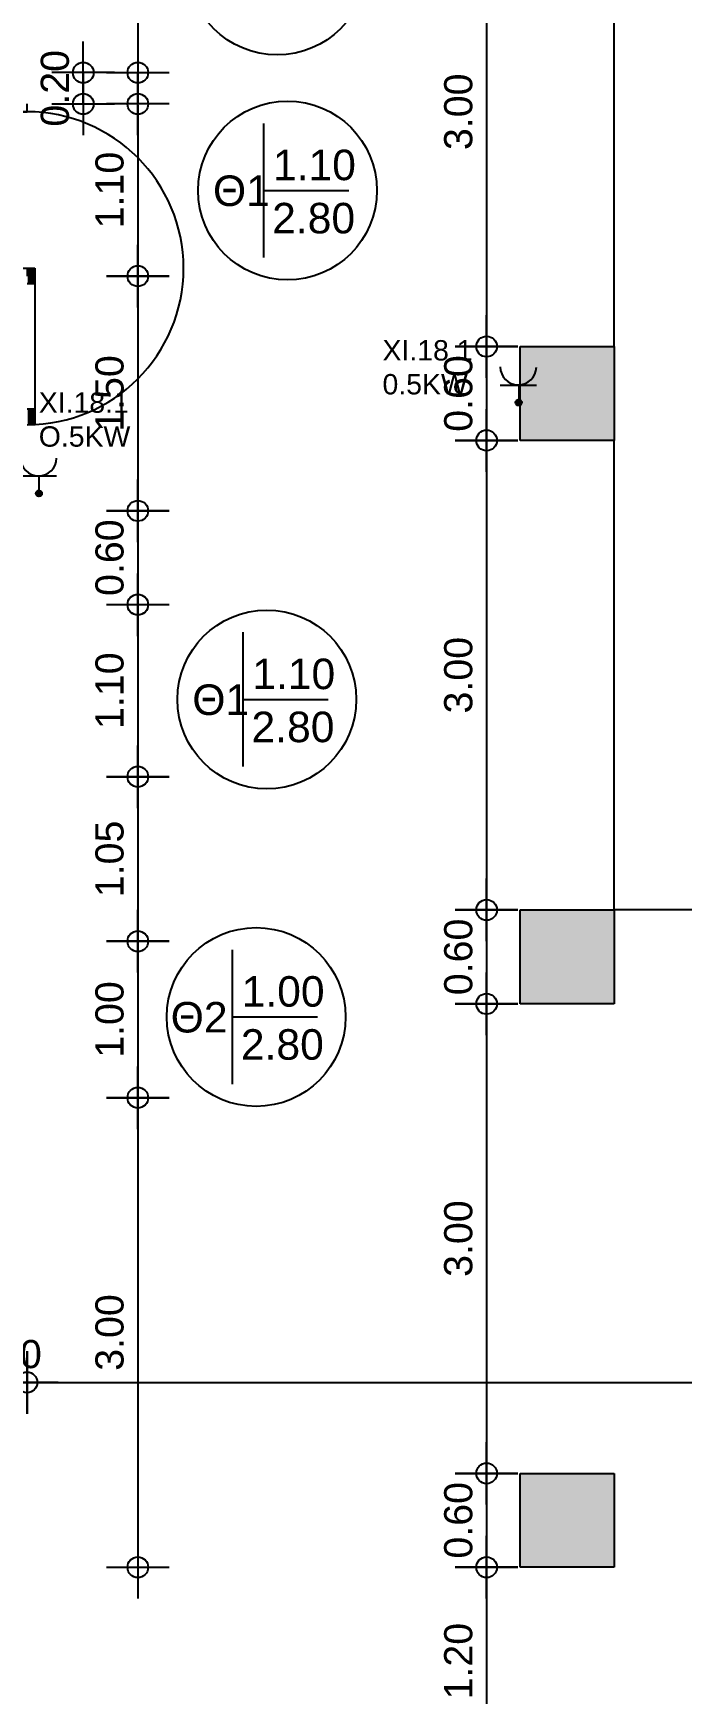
# Model space of a CAD drawing. Header units: metres. Extents: x -11 to 85, y -301 to 135.
# Drawn here: x 22.46 to 26.61, y -208.96 to -198.34 of the extents above; entities that cross this region are included whole.
import ezdxf

# ---------------------------------------------------------------- set-up
doc = ezdxf.new("R2010")
doc.units = ezdxf.units.M
doc.header["$LTSCALE"] = 0.036
doc.header["$PDMODE"] = 2
for name, color, linetype in [('arxitek isogeio', 252, 'Continuous'), ('DIMBLK', 252, 'Continuous'), ('HLEK-SYMBOL', 3, 'Continuous'), ('HLEK_FL001_SYMBOLS', 230, 'Continuous'), ('Parathira', 252, 'Continuous')]:
    doc.layers.add(name, color=color, linetype=linetype)
doc.styles.add('COMU-N', font='arial.ttf')
doc.styles.get("Standard").update_dxf_attribs({"font": 'arial.ttf'})
doc.dimstyles.new('CADWDOT', dxfattribs={"dimscale": 0.1, "dimtxt": 1.8, "dimasz": 0.08, "dimexe": 2, "dimexo": 0, "dimgap": 0.09, "dimtad": 0, "dimrnd": 0.001, "dimzin": 0, "dimdsep": 46, "dimtxsty": 'Standard', "dimblk1": 'ARTDIM', "dimblk2": 'ARTDIM', "dimsah": 1, "dimcen": 0.09, "dimdle": 0.05, "dimse1": 1, "dimse2": 1, "dimadec": 0, "dimazin": 0, "dimtfac": 1, "dimtmove": 0, "dimatfit": 3, "dimldrblk": 'ARTDIM', "dimfxl": 2, "dimtvp": 0.9999, "dimtolj": 1, "dimtzin": 0, "dimarcsym": 0})

# ---------------------------------------------------------------- blocks, each defined once
blk = doc.blocks.new('ARTDIM')
at = {"layer": 'DIMBLK'}
for p, q in [((0, -24.9975), (0, 24.9975)), ((-24.9975, 0), (24.9975, 0))]:
    blk.add_line(p, q, dxfattribs=at)
blk.add_circle((0, 0), 8.25, dxfattribs=at)
blk = doc.blocks.new('*D1321')
at = {"layer": 'arxitek isogeio', "color": 0, "lineweight": -2}
blk.add_line((22.132, -206.966), (22.416, -206.966), dxfattribs=at)
at = {"layer": 'Defpoints', "color": 0, "transparency": 16777216}
for p in [(22.124, -206.966), (22.424, -206.966), (22.424, -206.966)]:
    blk.add_point(p, dxfattribs=at)
at = {"layer": 'arxitek isogeio', "color": 0, "lineweight": -2, "xscale": 0.008, "yscale": 0.008, "zscale": 0.008, "rotation": 180}
blk.add_blockref('ARTDIM', (22.124, -206.966), dxfattribs=at)
at = {"layer": 'arxitek isogeio', "color": 0, "lineweight": -2, "xscale": 0.008, "yscale": 0.008, "zscale": 0.008}
blk.add_blockref('ARTDIM', (22.424, -206.966), dxfattribs=at)
at = {"layer": 'arxitek isogeio', "color": 0, "insert": (22.274, -206.786), "char_height": 0.18, "attachment_point": 5}
blk.add_mtext('\\A1;0.30', dxfattribs=at)
blk = doc.blocks.new('*D1322')
at = {"layer": 'arxitek isogeio', "color": 0, "lineweight": -2}
blk.add_line((22.432, -206.966), (40.116, -206.966), dxfattribs=at)
at = {"layer": 'Defpoints', "color": 0, "transparency": 16777216}
for p in [(22.424, -206.966), (40.124, -206.966), (40.124, -206.966)]:
    blk.add_point(p, dxfattribs=at)
at = {"layer": 'arxitek isogeio', "color": 0, "lineweight": -2, "xscale": 0.008, "yscale": 0.008, "zscale": 0.008, "rotation": 180}
blk.add_blockref('ARTDIM', (22.424, -206.966), dxfattribs=at)
at = {"layer": 'arxitek isogeio', "color": 0, "lineweight": -2, "xscale": 0.008, "yscale": 0.008, "zscale": 0.008}
blk.add_blockref('ARTDIM', (40.124, -206.966), dxfattribs=at)
at = {"layer": 'arxitek isogeio', "color": 0, "insert": (31.274, -206.786), "char_height": 0.18, "attachment_point": 5}
blk.add_mtext('\\A1;17.70', dxfattribs=at)
blk = doc.blocks.new('*D1343')
at = {"layer": 'arxitek isogeio', "color": 0, "lineweight": -2}
blk.add_line((25.36, -197.355), (25.36, -200.339), dxfattribs=at)
at = {"layer": 'Defpoints', "color": 0, "transparency": 16777216}
for p in [(25.574, -197.347), (25.36, -200.347), (25.574, -200.347)]:
    blk.add_point(p, dxfattribs=at)
at = {"layer": 'arxitek isogeio', "color": 0, "lineweight": -2, "xscale": 0.008, "yscale": 0.008, "zscale": 0.008}
for p, rotation in [((25.36, -197.347), 90), ((25.36, -200.347), 270)]:
    blk.add_blockref('ARTDIM', p, dxfattribs=dict(at, rotation=rotation))
at = {"layer": 'arxitek isogeio', "color": 0, "insert": (25.18, -198.847), "char_height": 0.18, "attachment_point": 5, "rotation": 90}
blk.add_mtext('\\A1;3.00', dxfattribs=at)
blk = doc.blocks.new('*D1344')
at = {"layer": 'arxitek isogeio', "color": 0, "lineweight": -2}
blk.add_line((25.36, -200.355), (25.36, -200.939), dxfattribs=at)
at = {"layer": 'Defpoints', "color": 0, "transparency": 16777216}
for p in [(25.574, -200.347), (25.36, -200.947), (25.574, -200.947)]:
    blk.add_point(p, dxfattribs=at)
at = {"layer": 'arxitek isogeio', "color": 0, "lineweight": -2, "xscale": 0.008, "yscale": 0.008, "zscale": 0.008}
for p, rotation in [((25.36, -200.347), 90), ((25.36, -200.947), 270)]:
    blk.add_blockref('ARTDIM', p, dxfattribs=dict(at, rotation=rotation))
at = {"layer": 'arxitek isogeio', "color": 0, "insert": (25.18, -200.647), "char_height": 0.18, "attachment_point": 5, "rotation": 90}
blk.add_mtext('\\A1;0.60', dxfattribs=at)
blk = doc.blocks.new('*D1345')
at = {"layer": 'arxitek isogeio', "color": 0, "lineweight": -2}
blk.add_line((25.36, -200.955), (25.36, -203.939), dxfattribs=at)
at = {"layer": 'Defpoints', "color": 0, "transparency": 16777216}
for p in [(25.574, -200.947), (25.36, -203.947), (25.574, -203.947)]:
    blk.add_point(p, dxfattribs=at)
at = {"layer": 'arxitek isogeio', "color": 0, "lineweight": -2, "xscale": 0.008, "yscale": 0.008, "zscale": 0.008}
for p, rotation in [((25.36, -200.947), 90), ((25.36, -203.947), 270)]:
    blk.add_blockref('ARTDIM', p, dxfattribs=dict(at, rotation=rotation))
at = {"layer": 'arxitek isogeio', "color": 0, "insert": (25.18, -202.447), "char_height": 0.18, "attachment_point": 5, "rotation": 90}
blk.add_mtext('\\A1;3.00', dxfattribs=at)
blk = doc.blocks.new('*D1346')
at = {"layer": 'arxitek isogeio', "color": 0, "lineweight": -2}
blk.add_line((25.36, -203.955), (25.36, -204.539), dxfattribs=at)
at = {"layer": 'Defpoints', "color": 0, "transparency": 16777216}
for p in [(25.574, -203.947), (25.36, -204.547), (25.574, -204.547)]:
    blk.add_point(p, dxfattribs=at)
at = {"layer": 'arxitek isogeio', "color": 0, "lineweight": -2, "xscale": 0.008, "yscale": 0.008, "zscale": 0.008}
for p, rotation in [((25.36, -203.947), 90), ((25.36, -204.547), 270)]:
    blk.add_blockref('ARTDIM', p, dxfattribs=dict(at, rotation=rotation))
at = {"layer": 'arxitek isogeio', "color": 0, "insert": (25.18, -204.247), "char_height": 0.18, "attachment_point": 5, "rotation": 90}
blk.add_mtext('\\A1;0.60', dxfattribs=at)
blk = doc.blocks.new('*D1347')
at = {"layer": 'arxitek isogeio', "color": 0, "lineweight": -2}
blk.add_line((25.36, -204.555), (25.36, -207.539), dxfattribs=at)
at = {"layer": 'Defpoints', "color": 0, "transparency": 16777216}
for p in [(25.574, -204.547), (25.36, -207.547), (25.574, -207.547)]:
    blk.add_point(p, dxfattribs=at)
at = {"layer": 'arxitek isogeio', "color": 0, "lineweight": -2, "xscale": 0.008, "yscale": 0.008, "zscale": 0.008}
for p, rotation in [((25.36, -204.547), 90), ((25.36, -207.547), 270)]:
    blk.add_blockref('ARTDIM', p, dxfattribs=dict(at, rotation=rotation))
at = {"layer": 'arxitek isogeio', "color": 0, "insert": (25.18, -206.047), "char_height": 0.18, "attachment_point": 5, "rotation": 90}
blk.add_mtext('\\A1;3.00', dxfattribs=at)
blk = doc.blocks.new('*D1348')
at = {"layer": 'arxitek isogeio', "color": 0, "lineweight": -2}
blk.add_line((25.36, -207.555), (25.36, -208.139), dxfattribs=at)
at = {"layer": 'Defpoints', "color": 0, "transparency": 16777216}
for p in [(25.574, -207.547), (25.36, -208.147), (25.574, -208.147)]:
    blk.add_point(p, dxfattribs=at)
at = {"layer": 'arxitek isogeio', "color": 0, "lineweight": -2, "xscale": 0.008, "yscale": 0.008, "zscale": 0.008}
for p, rotation in [((25.36, -207.547), 90), ((25.36, -208.147), 270)]:
    blk.add_blockref('ARTDIM', p, dxfattribs=dict(at, rotation=rotation))
at = {"layer": 'arxitek isogeio', "color": 0, "insert": (25.18, -207.847), "char_height": 0.18, "attachment_point": 5, "rotation": 90}
blk.add_mtext('\\A1;0.60', dxfattribs=at)
blk = doc.blocks.new('*D1349')
at = {"layer": 'arxitek isogeio', "color": 0, "lineweight": -2}
blk.add_line((25.36, -208.155), (25.36, -209.339), dxfattribs=at)
at = {"layer": 'Defpoints', "color": 0, "transparency": 16777216}
for p in [(25.574, -208.147), (25.36, -209.347), (25.574, -209.347)]:
    blk.add_point(p, dxfattribs=at)
at = {"layer": 'arxitek isogeio', "color": 0, "lineweight": -2, "xscale": 0.008, "yscale": 0.008, "zscale": 0.008}
for p, rotation in [((25.36, -208.147), 90), ((25.36, -209.347), 270)]:
    blk.add_blockref('ARTDIM', p, dxfattribs=dict(at, rotation=rotation))
at = {"layer": 'arxitek isogeio', "color": 0, "insert": (25.18, -208.747), "char_height": 0.18, "attachment_point": 5, "rotation": 90}
blk.add_mtext('\\A1;1.20', dxfattribs=at)
blk = doc.blocks.new('*D1363')
at = {"layer": 'arxitek isogeio', "color": 0, "lineweight": -2}
blk.add_line((22.416, -212.733), (14.782, -212.733), dxfattribs=at)
at = {"layer": 'Defpoints', "color": 0, "transparency": 16777216}
for p in [(14.774, -208.147), (22.424, -208.147), (14.774, -212.733)]:
    blk.add_point(p, dxfattribs=at)
at = {"layer": 'arxitek isogeio', "color": 0, "lineweight": -2, "xscale": 0.008, "yscale": 0.008, "zscale": 0.008, "rotation": 180.0000000000008}
blk.add_blockref('ARTDIM', (14.774, -212.733), dxfattribs=at)
at = {"layer": 'arxitek isogeio', "color": 0, "lineweight": -2, "xscale": 0.008, "yscale": 0.008, "zscale": 0.008}
blk.add_blockref('ARTDIM', (22.424, -212.733), dxfattribs=at)
at = {"layer": 'arxitek isogeio', "color": 0, "insert": (18.599, -212.553), "char_height": 0.18, "attachment_point": 5}
blk.add_mtext('\\A1;7.65', dxfattribs=at)
blk = doc.blocks.new('A$C2CDE206A')
at = {"layer": 'Parathira'}
for p, q in [((0, 0), (0, -0.05)), ((0.3, -0.05), (0.3, 0)), ((0, -0.05), (0.3, -0.05)), ((0.3, -0.05), (0.25, -0.05)), ((0, -1.05), (0.3, -1.05)), ((0, -1.1), (0, -1.05)), ((0.3, -1.05), (0.35, -1.05)), ((0.3, -1.05), (0.3, -1.1)), ((0.33, -1.06), (0.3, -1.06)), ((0.31, -1.05), (0.31, -1.15)), ((0.32, -1.05), (0.32, -1.15)), ((0.33, -1.05), (0.33, -1.15)), ((0.34, -1.05), (0.34, -1.15)), ((0.35, -1.05), (0.35, -2.049)), ((0.35, -1.15), (0.3, -1.15)), ((0.35, -1.95), (0.3, -1.95)), ((0.31, -1.95), (0.31, -2.05)), ((0.32, -1.95), (0.32, -2.05)), ((0.33, -1.95), (0.33, -2.05)), ((0.34, -1.95), (0.34, -2.049))]:
    blk.add_line(p, q, dxfattribs=at)
blk.add_arc((0.3, -1.05), 1, 270, 90, dxfattribs=at)
blk = doc.blocks.new('*D1423')
at = {"layer": 'arxitek isogeio', "color": 0, "lineweight": -2}
blk.add_line((23.132, -197.505), (23.132, -198.589), dxfattribs=at)
at = {"layer": 'Defpoints', "color": 0, "transparency": 16777216}
for p in [(22.527, -197.497), (22.527, -198.597), (23.132, -198.597)]:
    blk.add_point(p, dxfattribs=at)
at = {"layer": 'arxitek isogeio', "color": 0, "lineweight": -2, "xscale": 0.008, "yscale": 0.008, "zscale": 0.008}
for p, rotation in [((23.132, -197.497), 90), ((23.132, -198.597), 270)]:
    blk.add_blockref('ARTDIM', p, dxfattribs=dict(at, rotation=rotation))
at = {"layer": 'arxitek isogeio', "color": 0, "insert": (22.952, -198.047), "char_height": 0.18, "attachment_point": 5, "rotation": 90}
blk.add_mtext('\\A1;1.10', dxfattribs=at)
blk = doc.blocks.new('*D1424')
at = {"layer": 'arxitek isogeio', "color": 0, "lineweight": -2}
blk.add_line((22.783, -198.605), (22.783, -198.789), dxfattribs=at)
at = {"layer": 'Defpoints', "color": 0, "transparency": 16777216}
for p in [(22.177, -198.597), (22.177, -198.797), (22.783, -198.797)]:
    blk.add_point(p, dxfattribs=at)
at = {"layer": 'arxitek isogeio', "color": 0, "lineweight": -2, "xscale": 0.008, "yscale": 0.008, "zscale": 0.008}
for p, rotation in [((22.783, -198.597), 90), ((22.783, -198.797), 270)]:
    blk.add_blockref('ARTDIM', p, dxfattribs=dict(at, rotation=rotation))
at = {"layer": 'arxitek isogeio', "color": 0, "insert": (22.603, -198.697), "char_height": 0.18, "attachment_point": 5, "rotation": 90}
blk.add_mtext('\\A1;0.20', dxfattribs=at)
blk = doc.blocks.new('*D1425')
at = {"layer": 'arxitek isogeio', "color": 0, "lineweight": -2}
blk.add_line((23.132, -198.805), (23.132, -199.889), dxfattribs=at)
at = {"layer": 'Defpoints', "color": 0, "transparency": 16777216}
for p in [(22.527, -198.797), (22.537, -199.897), (23.132, -199.897)]:
    blk.add_point(p, dxfattribs=at)
at = {"layer": 'arxitek isogeio', "color": 0, "lineweight": -2, "xscale": 0.008, "yscale": 0.008, "zscale": 0.008}
for p, rotation in [((23.132, -198.797), 90), ((23.132, -199.897), 270)]:
    blk.add_blockref('ARTDIM', p, dxfattribs=dict(at, rotation=rotation))
at = {"layer": 'arxitek isogeio', "color": 0, "insert": (22.952, -199.347), "char_height": 0.18, "attachment_point": 5, "rotation": 90}
blk.add_mtext('\\A1;1.10', dxfattribs=at)
blk = doc.blocks.new('*D1426')
at = {"layer": 'arxitek isogeio', "color": 0, "lineweight": -2}
blk.add_line((23.132, -199.905), (23.132, -201.389), dxfattribs=at)
at = {"layer": 'Defpoints', "color": 0, "transparency": 16777216}
for p in [(22.377, -199.897), (22.377, -201.397), (23.132, -201.397)]:
    blk.add_point(p, dxfattribs=at)
at = {"layer": 'arxitek isogeio', "color": 0, "lineweight": -2, "xscale": 0.008, "yscale": 0.008, "zscale": 0.008}
for p, rotation in [((23.132, -199.897), 90), ((23.132, -201.397), 270)]:
    blk.add_blockref('ARTDIM', p, dxfattribs=dict(at, rotation=rotation))
at = {"layer": 'arxitek isogeio', "color": 0, "insert": (22.952, -200.647), "char_height": 0.18, "attachment_point": 5, "rotation": 90}
blk.add_mtext('\\A1;1.50', dxfattribs=at)
blk = doc.blocks.new('*D1427')
at = {"layer": 'arxitek isogeio', "color": 0, "lineweight": -2}
blk.add_line((23.132, -201.405), (23.132, -201.988), dxfattribs=at)
at = {"layer": 'Defpoints', "color": 0, "transparency": 16777216}
for p in [(22.377, -201.397), (22.377, -201.996), (23.132, -201.996)]:
    blk.add_point(p, dxfattribs=at)
at = {"layer": 'arxitek isogeio', "color": 0, "lineweight": -2, "xscale": 0.008, "yscale": 0.008, "zscale": 0.008}
for p, rotation in [((23.132, -201.397), 90), ((23.132, -201.996), 270)]:
    blk.add_blockref('ARTDIM', p, dxfattribs=dict(at, rotation=rotation))
at = {"layer": 'arxitek isogeio', "color": 0, "insert": (22.952, -201.696), "char_height": 0.18, "attachment_point": 5, "rotation": 90}
blk.add_mtext('\\A1;0.60', dxfattribs=at)
blk = doc.blocks.new('*D1428')
at = {"layer": 'arxitek isogeio', "color": 0, "lineweight": -2}
blk.add_line((23.132, -202.005), (23.132, -203.088), dxfattribs=at)
at = {"layer": 'Defpoints', "color": 0, "transparency": 16777216}
for p in [(22.527, -201.997), (22.527, -203.096), (23.132, -203.096)]:
    blk.add_point(p, dxfattribs=at)
at = {"layer": 'arxitek isogeio', "color": 0, "lineweight": -2, "xscale": 0.008, "yscale": 0.008, "zscale": 0.008}
for p, rotation in [((23.132, -201.997), 90), ((23.132, -203.096), 270)]:
    blk.add_blockref('ARTDIM', p, dxfattribs=dict(at, rotation=rotation))
at = {"layer": 'arxitek isogeio', "color": 0, "insert": (22.952, -202.546), "char_height": 0.18, "attachment_point": 5, "rotation": 90}
blk.add_mtext('\\A1;1.10', dxfattribs=at)
blk = doc.blocks.new('*D1429')
at = {"layer": 'arxitek isogeio', "color": 0, "lineweight": -2}
blk.add_line((23.132, -203.104), (23.132, -204.139), dxfattribs=at)
at = {"layer": 'Defpoints', "color": 0, "transparency": 16777216}
for p in [(22.527, -203.096), (22.527, -204.147), (23.132, -204.147)]:
    blk.add_point(p, dxfattribs=at)
at = {"layer": 'arxitek isogeio', "color": 0, "lineweight": -2, "xscale": 0.008, "yscale": 0.008, "zscale": 0.008}
for p, rotation in [((23.132, -203.096), 90), ((23.132, -204.147), 270)]:
    blk.add_blockref('ARTDIM', p, dxfattribs=dict(at, rotation=rotation))
at = {"layer": 'arxitek isogeio', "color": 0, "insert": (22.952, -203.621), "char_height": 0.18, "attachment_point": 5, "rotation": 90}
blk.add_mtext('\\A1;1.05', dxfattribs=at)
blk = doc.blocks.new('*D1430')
at = {"layer": 'arxitek isogeio', "color": 0, "lineweight": -2}
blk.add_line((23.132, -204.155), (23.132, -205.139), dxfattribs=at)
at = {"layer": 'Defpoints', "color": 0, "transparency": 16777216}
for p in [(22.527, -204.147), (22.527, -205.147), (23.132, -205.147)]:
    blk.add_point(p, dxfattribs=at)
at = {"layer": 'arxitek isogeio', "color": 0, "lineweight": -2, "xscale": 0.008, "yscale": 0.008, "zscale": 0.008}
for p, rotation in [((23.132, -204.147), 90), ((23.132, -205.147), 270)]:
    blk.add_blockref('ARTDIM', p, dxfattribs=dict(at, rotation=rotation))
at = {"layer": 'arxitek isogeio', "color": 0, "insert": (22.952, -204.647), "char_height": 0.18, "attachment_point": 5, "rotation": 90}
blk.add_mtext('\\A1;1.00', dxfattribs=at)
blk = doc.blocks.new('*D1431')
at = {"layer": 'arxitek isogeio', "color": 0, "lineweight": -2}
blk.add_line((23.132, -205.155), (23.132, -208.139), dxfattribs=at)
at = {"layer": 'Defpoints', "color": 0, "transparency": 16777216}
for p in [(22.527, -205.147), (22.527, -208.147), (23.132, -208.147)]:
    blk.add_point(p, dxfattribs=at)
at = {"layer": 'arxitek isogeio', "color": 0, "lineweight": -2, "xscale": 0.008, "yscale": 0.008, "zscale": 0.008}
for p, rotation in [((23.132, -205.147), 90), ((23.132, -208.147), 270)]:
    blk.add_blockref('ARTDIM', p, dxfattribs=dict(at, rotation=rotation))
at = {"layer": 'arxitek isogeio', "color": 0, "insert": (22.952, -206.647), "char_height": 0.18, "attachment_point": 5, "rotation": 90}
blk.add_mtext('\\A1;3.00', dxfattribs=at)
blk = doc.blocks.new('gJ6_a14')
at = {"linetype": 'Continuous'}
for p, q in [((-0.1176, 0.1119), (0.113, 0.1119)), ((0, 0.1119), (0, 0))]:
    blk.add_line(p, q, dxfattribs=at)
blk.add_arc((-0.0023, 0.2279), 0.1153, 180, 358.95657, dxfattribs=at)
blk = doc.blocks.new('*X1779')
at = {"color": 0}
for p, q in [((15.598, 2.587), (15.737, 2.727)), ((15.598, 2.622), (15.702, 2.727)), ((15.605, 2.559), (15.765, 2.719)), ((15.676, 2.718), (15.678, 2.721)), ((15.707, 2.714), (15.715, 2.722)), ((15.72, 2.727), (15.721, 2.728)), ((15.751, 2.722), (15.752, 2.724)), ((15.601, 2.607), (15.609, 2.616)), ((15.604, 2.646), (15.605, 2.647)), ((15.605, 2.577), (15.614, 2.585)), ((15.609, 2.652), (15.618, 2.66)), ((15.611, 2.547), (15.618, 2.554)), ((15.614, 2.621), (15.623, 2.63)), ((15.617, 2.536), (15.789, 2.707)), ((15.618, 2.59), (15.627, 2.599)), ((15.623, 2.665), (15.631, 2.674)), ((15.623, 2.559), (15.631, 2.568)), ((15.627, 2.634), (15.636, 2.643)), ((15.627, 2.528), (15.636, 2.537)), ((15.631, 2.603), (15.64, 2.612)), ((15.633, 2.516), (15.808, 2.691)), ((15.636, 2.678), (15.645, 2.687)), ((15.636, 2.572), (15.645, 2.581)), ((15.64, 2.647), (15.649, 2.656)), ((15.64, 2.541), (15.649, 2.55)), ((15.645, 2.616), (15.654, 2.625)), ((15.645, 2.51), (15.654, 2.519)), ((15.649, 2.691), (15.658, 2.7)), ((15.649, 2.585), (15.658, 2.594)), ((15.653, 2.501), (15.824, 2.672)), ((15.654, 2.66), (15.662, 2.669)), ((15.654, 2.554), (15.662, 2.563)), ((15.658, 2.63), (15.667, 2.638)), ((15.658, 2.523), (15.667, 2.532)), ((15.662, 2.705), (15.671, 2.714)), ((15.662, 2.599), (15.671, 2.607)), ((15.664, 2.494), (15.671, 2.501)), ((15.667, 2.674), (15.676, 2.683)), ((15.667, 2.568), (15.676, 2.577)), ((15.671, 2.643), (15.68, 2.652)), ((15.671, 2.537), (15.68, 2.546)), ((15.676, 2.489), (15.836, 2.648)), ((15.676, 2.612), (15.685, 2.621)), ((15.676, 2.506), (15.685, 2.515)), ((15.68, 2.687), (15.689, 2.696)), ((15.68, 2.581), (15.689, 2.59)), ((15.685, 2.656), (15.693, 2.665)), ((15.685, 2.55), (15.693, 2.559)), ((15.689, 2.625), (15.698, 2.634)), ((15.689, 2.519), (15.698, 2.528)), ((15.693, 2.7), (15.702, 2.709)), ((15.693, 2.594), (15.702, 2.603)), ((15.693, 2.488), (15.702, 2.497)), ((15.698, 2.669), (15.707, 2.678)), ((15.698, 2.563), (15.707, 2.572)), ((15.702, 2.638), (15.711, 2.647)), ((15.702, 2.532), (15.711, 2.541)), ((15.705, 2.482), (15.843, 2.62)), ((15.707, 2.607), (15.715, 2.616)), ((15.707, 2.501), (15.715, 2.51)), ((15.711, 2.683), (15.72, 2.691)), ((15.711, 2.577), (15.72, 2.585)), ((15.715, 2.652), (15.724, 2.66)), ((15.715, 2.546), (15.724, 2.554)), ((15.72, 2.621), (15.729, 2.63)), ((15.72, 2.515), (15.729, 2.523)), ((15.724, 2.696), (15.733, 2.705)), ((15.724, 2.59), (15.733, 2.599)), ((15.724, 2.484), (15.733, 2.493)), ((15.729, 2.665), (15.738, 2.674)), ((15.729, 2.559), (15.738, 2.568)), ((15.733, 2.634), (15.742, 2.643)), ((15.733, 2.528), (15.742, 2.537)), ((15.738, 2.709), (15.746, 2.718)), ((15.738, 2.603), (15.746, 2.612)), ((15.738, 2.497), (15.746, 2.506)), ((15.741, 2.482), (15.842, 2.584)), ((15.742, 2.678), (15.751, 2.687)), ((15.742, 2.572), (15.751, 2.581)), ((15.746, 2.647), (15.755, 2.656)), ((15.746, 2.541), (15.755, 2.55)), ((15.751, 2.616), (15.76, 2.625)), ((15.751, 2.51), (15.76, 2.519)), ((15.755, 2.691), (15.764, 2.7)), ((15.755, 2.585), (15.764, 2.594)), ((15.76, 2.66), (15.768, 2.669)), ((15.76, 2.554), (15.768, 2.563)), ((15.764, 2.63), (15.773, 2.638)), ((15.764, 2.523), (15.773, 2.532)), ((15.768, 2.705), (15.777, 2.714)), ((15.768, 2.599), (15.777, 2.607)), ((15.768, 2.493), (15.777, 2.501)), ((15.773, 2.674), (15.782, 2.683)), ((15.773, 2.568), (15.782, 2.577)), ((15.777, 2.643), (15.786, 2.652)), ((15.777, 2.537), (15.786, 2.546)), ((15.782, 2.612), (15.791, 2.621)), ((15.782, 2.506), (15.791, 2.515)), ((15.786, 2.687), (15.795, 2.696)), ((15.786, 2.581), (15.795, 2.59)), ((15.791, 2.656), (15.799, 2.665)), ((15.791, 2.55), (15.799, 2.559)), ((15.795, 2.625), (15.804, 2.634)), ((15.795, 2.519), (15.804, 2.528)), ((15.799, 2.594), (15.808, 2.603)), ((15.804, 2.669), (15.813, 2.678)), ((15.804, 2.563), (15.813, 2.572)), ((15.808, 2.638), (15.817, 2.647)), ((15.808, 2.532), (15.817, 2.541)), ((15.813, 2.607), (15.822, 2.616)), ((15.817, 2.577), (15.826, 2.585)), ((15.822, 2.652), (15.83, 2.66)), ((15.822, 2.546), (15.83, 2.554)), ((15.826, 2.621), (15.835, 2.63)), ((15.83, 2.59), (15.839, 2.599)), ((15.835, 2.559), (15.835, 2.56)), ((15.839, 2.634), (15.84, 2.635)), ((15.844, 2.603), (15.844, 2.603))]:
    blk.add_line(p, q, dxfattribs=at)
blk = doc.blocks.new('GJ6_A78')
at = {"layer": 'HLEK-SYMBOL', "color": 0, "linetype": 'Continuous'}
blk.add_circle((0, 0), 0.0989, dxfattribs=at)
at = {"layer": 'HLEK-SYMBOL', "color": 0, "xscale": 0.8, "yscale": 0.8, "zscale": 0.8}
blk.add_blockref('*X1779', (-12.576, -2.084), dxfattribs=at)
blk = doc.blocks.new('priza')
at = {"layer": 'HLEK_FL001_SYMBOLS', "xscale": 0.1951472641207488, "yscale": 0.1951472641207488, "zscale": 0.1951472641207488}
blk.add_blockref('GJ6_A78', (87.4, -100.495), dxfattribs=at)
at = {"layer": 'HLEK_FL001_SYMBOLS', "rotation": 180}
blk.add_blockref('gJ6_a14', (87.4, -100.495), dxfattribs=at)

msp = doc.modelspace()

# ---------------------------------------------------------------- hatches: boundary and pattern name
at = {"layer": 'arxitek isogeio'}
for points in [[(25.574, -200.947), (26.174, -200.947), (26.174, -200.347), (25.574, -200.347)], [(26.174, -203.947), (25.574, -203.947), (25.574, -204.547), (26.174, -204.547)], [(25.574, -207.547), (25.574, -208.147), (26.174, -208.147), (26.174, -207.547)]]:
    msp.add_hatch(color=256, dxfattribs=at).paths.add_polyline_path(points)

# ---------------------------------------------------------------- linework, layer by layer
for p, q in [((26.174, -200.347), (26.174, -197.347)), ((23.934, -198.921), (23.934, -199.779)), ((23.934, -199.35), (24.48, -199.35)), ((25.574, -200.347), (26.174, -200.347)), ((25.574, -200.947), (25.574, -200.347)), ((26.174, -200.347), (26.174, -200.947)), ((26.174, -200.947), (25.574, -200.947)), ((26.174, -203.947), (26.174, -200.947)), ((23.802, -202.173), (23.802, -203.031)), ((23.802, -202.602), (24.348, -202.602)), ((25.574, -204.547), (25.574, -203.947)), ((25.574, -203.947), (26.174, -203.947)), ((26.174, -203.947), (26.174, -204.547)), ((29.174, -203.947), (26.174, -203.947)), ((23.734, -204.202), (23.734, -205.06)), ((26.174, -204.547), (25.574, -204.547)), ((23.734, -204.631), (24.28, -204.631)), ((25.574, -207.547), (26.174, -207.547)), ((25.574, -208.147), (25.574, -207.547)), ((26.174, -207.547), (26.174, -208.147)), ((26.174, -208.147), (25.574, -208.147))]:
    msp.add_line(p, q, dxfattribs=at)
for centre in [(24.022, -197.913), (24.088, -199.35), (23.956, -202.602), (23.888, -204.631)]:
    msp.add_circle(centre, 0.571, dxfattribs=at)

# ---------------------------------------------------------------- block references
msp.add_blockref('A$C2CDE206A', (22.124, -198.797), dxfattribs=at)
at = {"layer": 'HLEK_FL001_SYMBOLS', "rotation": 180}
for p in [(112.965, -301.2), (109.9, -301.781)]:
    msp.add_blockref('priza', p, dxfattribs=at)

# ---------------------------------------------------------------- texts
at = {"layer": 'arxitek isogeio', "style": 'COMU-N'}
for s, p in [('1.10', (23.995, -199.284)), ('Θ1', (23.612, -199.449)), ('2.80', (23.99, -199.624)), ('1.10', (23.863, -202.536)), ('Θ1', (23.48, -202.701)), ('2.80', (23.858, -202.875)), ('1.00', (23.795, -204.565)), ('Θ2', (23.342, -204.73)), ('2.80', (23.79, -204.904))]:
    msp.add_text(s, height=0.195, dxfattribs=at).set_placement(p)
at = {"layer": 'HLEK_FL001_SYMBOLS', "char_height": 0.13, "attachment_point": 1, "style": 'COMU-N'}
for s, width, insert in [('XI.18.1\\P0.5KW', 0.75617, (24.695, -200.306)), ('XI.18.1\\PO.5KW', 0.87251, (22.499, -200.64))]:
    msp.add_mtext_dynamic_manual_height_columns(s, width=width, gutter_width=0.65, heights=[0], dxfattribs=dict(at, insert=insert))

# ---------------------------------------------------------------- dimensions: what is measured, and where the dimension line sits
at = {"layer": 'arxitek isogeio'}
for base, p1, p2, picture, middle in [((25.36, -200.347), (25.574, -197.347), (25.574, -200.347), '*D1343', (25.18, -198.847)), ((23.132, -198.597), (22.527, -197.497), (22.527, -198.597), '*D1423', (22.952, -198.047)), ((23.132, -199.897), (22.527, -198.797), (22.537, -199.897), '*D1425', (22.952, -199.347)), ((23.132, -201.397), (22.377, -199.897), (22.377, -201.397), '*D1426', (22.952, -200.647)), ((25.36, -203.947), (25.574, -200.947), (25.574, -203.947), '*D1345', (25.18, -202.447)), ((23.132, -203.096), (22.527, -201.997), (22.527, -203.096), '*D1428', (22.952, -202.546)), ((23.132, -204.147), (22.527, -203.096), (22.527, -204.147), '*D1429', (22.952, -203.621)), ((23.132, -205.147), (22.527, -204.147), (22.527, -205.147), '*D1430', (22.952, -204.647)), ((25.36, -207.547), (25.574, -204.547), (25.574, -207.547), '*D1347', (25.18, -206.047)), ((23.132, -208.147), (22.527, -205.147), (22.527, -208.147), '*D1431', (22.952, -206.647)), ((25.36, -209.347), (25.574, -208.147), (25.574, -209.347), '*D1349', (25.18, -208.747))]:
    dim = msp.add_linear_dim(base=base, p1=p1, p2=p2, angle=90, dimstyle='CADWDOT', dxfattribs=at)
    dim.commit()
    dim.dimension.update_dxf_attribs({"geometry": picture, "text_midpoint": middle})
for base, p1, p2, picture, middle in [((22.783, -198.797), (22.177, -198.597), (22.177, -198.797), '*D1424', (22.783, -198.697)), ((25.36, -200.947), (25.574, -200.347), (25.574, -200.947), '*D1344', (25.36, -200.647)), ((23.132, -201.996), (22.377, -201.397), (22.377, -201.996), '*D1427', (23.132, -201.696)), ((25.36, -204.547), (25.574, -203.947), (25.574, -204.547), '*D1346', (25.36, -204.247)), ((25.36, -208.147), (25.574, -207.547), (25.574, -208.147), '*D1348', (25.36, -207.847))]:
    dim = msp.add_linear_dim(base=base, p1=p1, p2=p2, angle=90, dimstyle='CADWDOT', dxfattribs=at)
    dim.commit()
    dim.dimension.update_dxf_attribs({"geometry": picture, "text_midpoint": middle, "dimtype": 160})
dim = msp.add_linear_dim(base=(22.424, -206.966), p1=(22.124, -206.966), p2=(22.424, -206.966), dimstyle='CADWDOT', dxfattribs=at)
dim.commit()
dim.dimension.update_dxf_attribs({"geometry": '*D1321', "text_midpoint": (22.274, -206.966), "dimtype": 160})
dim = msp.add_linear_dim(base=(40.124, -206.966), p1=(22.424, -206.966), p2=(40.124, -206.966), dimstyle='CADWDOT', dxfattribs=at)
dim.commit()
dim.dimension.update_dxf_attribs({"geometry": '*D1322', "text_midpoint": (31.274, -206.786)})
dim = msp.add_aligned_dim(p1=(22.424, -208.147), p2=(14.774, -208.147), distance=4.586, dimstyle='CADWDOT', dxfattribs=at)
dim.commit()
dim.dimension.update_dxf_attribs({"geometry": '*D1363', "text_midpoint": (18.599, -212.553)})

doc.saveas('drawing.dxf')
